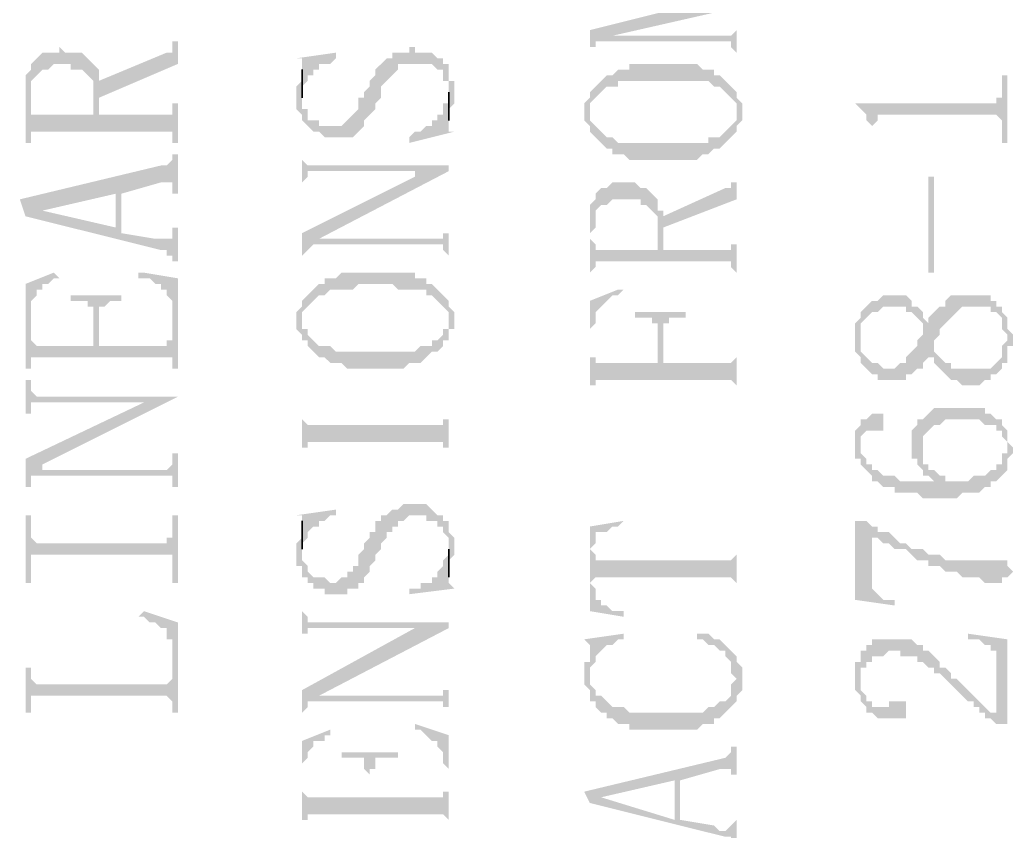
# Model space of a CAD drawing. Header units: millimetres. Extents: x 1167 to 2269, y 1197 to 1555.
# Drawn here: x 1859.31 to 1867.26, y 1277.29 to 1283.78 of the extents above; entities that cross this region are included whole.
import ezdxf

# ---------------------------------------------------------------- set-up
doc = ezdxf.new("R2010")
doc.units = ezdxf.units.MM

msp = doc.modelspace()

# ---------------------------------------------------------------- hatches: boundary and pattern name
at = {"transparency": 33554559}
for points in [[(1863.8731, 1283.69907), (1863.8731, 1283.51854), (1863.8731, 1283.56367), (1863.91823, 1283.56367), (1863.91823, 1283.6088), (1863.96336, 1283.6088), (1864.05362, 1283.65393), (1865.04653, 1283.87959), (1864.77574, 1283.92473)], [(1863.96336, 1283.6088), (1865.0014, 1283.6088), (1865.0014, 1283.56367), (1865.0014, 1283.56367), (1865.04653, 1283.51854), (1865.04653, 1283.7442), (1865.04653, 1283.69907), (1865.04653, 1283.69907), (1865.0014, 1283.65393), (1864.05362, 1283.65393)], [(1859.35988, 1283.20261), (1859.35988, 1282.79642), (1859.40501, 1282.79642), (1859.40501, 1283.24774), (1859.40501, 1283.29288), (1859.45014, 1283.33801), (1859.45014, 1283.33801), (1859.49527, 1283.38314), (1859.54041, 1283.38314), (1859.58554, 1283.42827), (1859.72094, 1283.42827), (1859.72094, 1283.38314), (1859.8112, 1283.38314), (1859.85633, 1283.33801), (1859.85633, 1283.33801), (1859.90146, 1283.29288), (1859.90146, 1283.02208), (1859.9466, 1283.38314), (1859.90146, 1283.42827), (1859.90146, 1283.42827), (1859.85633, 1283.4734), (1859.85633, 1283.4734), (1859.8112, 1283.51854), (1859.6758, 1283.51854), (1859.63067, 1283.56367), (1859.63067, 1283.51854), (1859.49527, 1283.51854), (1859.45014, 1283.4734), (1859.45014, 1283.4734), (1859.40501, 1283.42827), (1859.40501, 1283.38314), (1859.35988, 1283.33801), (1859.35988, 1283.24774)], [(1859.9466, 1283.29288), (1859.9466, 1283.15748), (1860.57845, 1283.42827), (1860.57845, 1283.6088), (1860.53331, 1283.6088), (1860.53331, 1283.56367), (1860.53331, 1283.51854), (1860.48818, 1283.51854)], [(1861.52622, 1283.15748), (1861.52622, 1283.06722), (1861.57135, 1283.02208), (1861.57135, 1282.97695), (1861.57135, 1282.97695), (1861.61649, 1282.93182), (1861.61649, 1282.93182), (1861.66162, 1282.88669), (1861.70675, 1282.88669), (1861.75188, 1282.84155), (1861.97754, 1282.84155), (1862.02268, 1282.88669), (1862.02268, 1282.88669), (1862.06781, 1282.93182), (1862.06781, 1282.97695), (1862.11294, 1283.02208), (1862.11294, 1283.02208), (1862.15807, 1283.06722), (1862.15807, 1283.11235), (1862.2032, 1283.15748), (1862.2032, 1283.24774), (1862.24834, 1283.29288), (1862.24834, 1283.29288), (1862.29347, 1283.33801), (1862.29347, 1283.33801), (1862.3386, 1283.38314), (1862.3386, 1283.42827), (1862.60939, 1283.42827), (1862.65453, 1283.38314), (1862.69966, 1283.38314), (1862.69966, 1283.29288), (1862.74479, 1283.29288), (1862.74479, 1283.02208), (1862.74479, 1283.06722), (1862.74479, 1283.06722), (1862.78992, 1283.11235), (1862.78992, 1283.20261), (1862.78992, 1283.29288), (1862.74479, 1283.29288), (1862.74479, 1283.42827), (1862.69966, 1283.42827), (1862.69966, 1283.4734), (1862.65453, 1283.4734), (1862.60939, 1283.51854), (1862.474, 1283.51854), (1862.474, 1283.56367), (1862.42887, 1283.56367), (1862.42887, 1283.51854), (1862.29347, 1283.51854), (1862.29347, 1283.4734), (1862.24834, 1283.4734), (1862.2032, 1283.42827), (1862.2032, 1283.42827), (1862.15807, 1283.38314), (1862.15807, 1283.33801), (1862.11294, 1283.29288), (1862.11294, 1283.24774), (1862.06781, 1283.20261), (1862.06781, 1283.15748), (1862.02268, 1283.15748), (1862.02268, 1283.06722), (1861.97754, 1283.02208), (1861.97754, 1283.02208), (1861.93241, 1282.97695), (1861.93241, 1282.97695), (1861.88728, 1282.93182), (1861.70675, 1282.93182), (1861.70675, 1282.97695), (1861.61649, 1282.97695), (1861.61649, 1283.06722), (1861.57135, 1283.06722), (1861.57135, 1283.33801), (1861.57135, 1283.29288), (1861.57135, 1283.29288), (1861.52622, 1283.24774), (1861.52622, 1283.20261)], [(1861.52622, 1283.4734), (1861.57135, 1283.4734), (1861.57135, 1283.42827), (1861.57135, 1283.24774), (1861.61649, 1283.29288), (1861.61649, 1283.33801), (1861.66162, 1283.33801), (1861.66162, 1283.38314), (1861.70675, 1283.38314), (1861.70675, 1283.42827), (1861.79702, 1283.42827), (1861.84215, 1283.4734), (1861.84215, 1283.51854)], [(1863.8731, 1283.20261), (1863.8731, 1283.02208), (1863.8731, 1283.06722), (1863.8731, 1283.11235), (1863.91823, 1283.15748), (1863.91823, 1283.15748), (1863.96336, 1283.20261), (1863.96336, 1283.20261), (1864.00849, 1283.24774), (1864.09876, 1283.24774), (1864.09876, 1283.29288), (1864.82087, 1283.29288), (1864.866, 1283.24774), (1864.91114, 1283.24774), (1864.95627, 1283.20261), (1864.95627, 1283.20261), (1865.0014, 1283.15748), (1865.0014, 1283.15748), (1865.04653, 1283.11235), (1865.04653, 1283.02208), (1865.04653, 1283.20261), (1865.0014, 1283.24774), (1865.0014, 1283.24774), (1864.95627, 1283.29288), (1864.95627, 1283.29288), (1864.91114, 1283.33801), (1864.866, 1283.33801), (1864.866, 1283.38314), (1864.77574, 1283.38314), (1864.73061, 1283.42827), (1864.18902, 1283.42827), (1864.18902, 1283.38314), (1864.09876, 1283.38314), (1864.05362, 1283.33801), (1864.00849, 1283.33801), (1863.96336, 1283.29288), (1863.96336, 1283.29288), (1863.91823, 1283.24774), (1863.91823, 1283.24774)], [(1859.40501, 1282.84155), (1859.40501, 1282.88669), (1860.53331, 1282.88669), (1860.53331, 1282.79642), (1860.57845, 1282.79642), (1860.57845, 1283.11235), (1860.53331, 1283.11235), (1860.53331, 1283.06722), (1860.53331, 1283.02208), (1859.9466, 1283.02208), (1859.9466, 1283.29288), (1859.9466, 1283.38314), (1859.90146, 1283.02208), (1859.40501, 1283.02208), (1859.40501, 1283.15748)], [(1865.99431, 1283.11235), (1865.99431, 1283.11235), (1866.03944, 1283.06722), (1866.03944, 1283.06722), (1866.08457, 1283.02208), (1866.08457, 1282.97695), (1866.08457, 1282.97695), (1866.1297, 1282.93182), (1866.1297, 1282.79642), (1866.1297, 1282.93182), (1866.17484, 1282.97695), (1866.17484, 1283.02208), (1867.12261, 1283.02208), (1867.16774, 1282.97695), (1867.16774, 1282.79642), (1867.21288, 1282.79642), (1867.21288, 1283.33801), (1867.16774, 1283.33801), (1867.16774, 1283.24774), (1867.16774, 1283.15748), (1867.12261, 1283.15748), (1867.12261, 1283.11235), (1867.07748, 1283.11235)], [(1863.82796, 1283.02208), (1863.82796, 1282.97695), (1863.8731, 1282.93182), (1863.8731, 1282.88669), (1863.91823, 1282.84155), (1863.91823, 1282.84155), (1863.96336, 1282.79642), (1863.96336, 1282.79642), (1864.00849, 1282.75129), (1864.05362, 1282.75129), (1864.05362, 1282.70616), (1864.14389, 1282.70616), (1864.18902, 1282.66103), (1864.73061, 1282.66103), (1864.77574, 1282.70616), (1864.82087, 1282.70616), (1864.866, 1282.75129), (1864.91114, 1282.75129), (1864.95627, 1282.79642), (1864.95627, 1282.79642), (1865.0014, 1282.84155), (1865.0014, 1282.84155), (1865.04653, 1282.88669), (1865.04653, 1282.93182), (1865.04653, 1282.93182), (1865.09166, 1282.97695), (1865.09166, 1283.02208), (1865.09166, 1283.11235), (1865.04653, 1283.15748), (1865.04653, 1283.20261), (1865.04653, 1283.02208), (1865.04653, 1282.97695), (1865.0014, 1282.93182), (1865.0014, 1282.93182), (1864.95627, 1282.88669), (1864.95627, 1282.88669), (1864.91114, 1282.84155), (1864.82087, 1282.84155), (1864.82087, 1282.79642), (1864.09876, 1282.79642), (1864.05362, 1282.84155), (1864.00849, 1282.84155), (1863.96336, 1282.88669), (1863.96336, 1282.88669), (1863.91823, 1282.93182), (1863.91823, 1282.93182), (1863.8731, 1282.97695), (1863.8731, 1283.02208), (1863.8731, 1283.20261), (1863.8731, 1283.15748), (1863.8731, 1283.15748), (1863.82796, 1283.11235), (1863.82796, 1283.06722)], [(1862.42887, 1282.84155), (1862.42887, 1282.79642), (1862.78992, 1282.88669), (1862.74479, 1282.88669), (1862.74479, 1282.93182), (1862.74479, 1283.11235), (1862.69966, 1283.11235), (1862.69966, 1283.02208), (1862.65453, 1283.02208), (1862.65453, 1282.97695), (1862.60939, 1282.97695), (1862.60939, 1282.93182), (1862.56426, 1282.93182), (1862.51913, 1282.88669), (1862.474, 1282.88669)], [(1859.31475, 1282.3451), (1859.35988, 1282.2097), (1859.49527, 1282.25484), (1860.08199, 1282.39023), (1860.08199, 1282.11944), (1860.12712, 1282.39023), (1860.44305, 1282.4805), (1860.53331, 1282.4805), (1860.53331, 1282.39023), (1860.57845, 1282.39023), (1860.57845, 1282.70616), (1860.53331, 1282.70616), (1860.53331, 1282.66103), (1860.53331, 1282.66103), (1860.48818, 1282.61589), (1860.44305, 1282.61589)], [(1861.57135, 1282.70616), (1861.57135, 1282.43536), (1861.57135, 1282.4805), (1861.61649, 1282.52563), (1861.61649, 1282.57076), (1862.474, 1282.57076), (1862.474, 1282.52563), (1862.74479, 1282.57076), (1862.74479, 1282.61589), (1861.61649, 1282.61589), (1861.57135, 1282.66103)], [(1861.57135, 1282.07431), (1861.57135, 1281.84865), (1861.57135, 1281.89378), (1861.61649, 1281.93891), (1861.61649, 1281.93891), (1861.66162, 1281.98404), (1861.70675, 1282.02918), (1862.74479, 1282.57076), (1862.474, 1282.52563)], [(1864.45981, 1282.2097), (1864.45981, 1282.11944), (1865.04653, 1282.3451), (1865.04653, 1282.52563), (1865.04653, 1282.4805), (1865.0014, 1282.4805), (1865.0014, 1282.43536), (1864.95627, 1282.43536)], [(1866.62616, 1281.75838), (1866.62616, 1282.52563), (1866.58103, 1282.52563), (1866.58103, 1281.75838)], [(1863.8731, 1282.11944), (1863.8731, 1281.75838), (1863.8731, 1282.07431), (1863.91823, 1282.11944), (1863.91823, 1282.2097), (1863.91823, 1282.25484), (1863.96336, 1282.29997), (1864.00849, 1282.29997), (1864.05362, 1282.3451), (1864.27928, 1282.3451), (1864.27928, 1282.29997), (1864.32442, 1282.29997), (1864.36955, 1282.25484), (1864.36955, 1282.25484), (1864.41468, 1282.2097), (1864.41468, 1282.16457), (1864.41468, 1281.93891), (1864.41468, 1282.3451), (1864.36955, 1282.39023), (1864.36955, 1282.39023), (1864.32442, 1282.43536), (1864.27928, 1282.43536), (1864.23415, 1282.4805), (1864.05362, 1282.4805), (1864.00849, 1282.43536), (1863.96336, 1282.43536), (1863.91823, 1282.39023), (1863.91823, 1282.3451), (1863.8731, 1282.29997), (1863.8731, 1282.16457)], [(1859.35988, 1282.2097), (1860.44305, 1281.93891), (1860.48818, 1281.93891), (1860.48818, 1281.89378), (1860.53331, 1281.89378), (1860.53331, 1281.84865), (1860.57845, 1281.84865), (1860.57845, 1282.11944), (1860.53331, 1282.11944), (1860.53331, 1282.07431), (1860.53331, 1282.02918), (1860.39792, 1282.02918), (1860.12712, 1282.07431), (1860.12712, 1282.39023), (1860.08199, 1282.11944), (1859.49527, 1282.25484), (1859.49527, 1282.25484)], [(1863.8731, 1281.75838), (1863.91823, 1281.80351), (1863.91823, 1281.84865), (1865.0014, 1281.84865), (1865.0014, 1281.80351), (1865.0014, 1281.80351), (1865.04653, 1281.75838), (1865.04653, 1282.02918), (1865.04653, 1281.98404), (1865.0014, 1281.98404), (1865.0014, 1281.93891), (1864.45981, 1281.93891), (1864.45981, 1282.25484), (1864.41468, 1282.25484), (1864.41468, 1282.29997), (1864.41468, 1281.93891), (1863.91823, 1281.93891), (1863.91823, 1281.98404), (1863.91823, 1281.98404), (1863.8731, 1282.02918), (1863.8731, 1282.07431)], [(1861.66162, 1281.98404), (1862.69966, 1281.98404), (1862.69966, 1281.93891), (1862.69966, 1281.93891), (1862.74479, 1281.89378), (1862.74479, 1281.84865), (1862.74479, 1282.11944), (1862.74479, 1282.07431), (1862.69966, 1282.07431), (1862.69966, 1282.02918), (1861.70675, 1282.02918)], [(1859.35988, 1281.66812), (1859.35988, 1280.99114), (1859.40501, 1280.99114), (1859.40501, 1281.44246), (1859.40501, 1281.53272), (1859.45014, 1281.57785), (1859.45014, 1281.62299), (1859.49527, 1281.62299), (1859.49527, 1281.66812), (1859.54041, 1281.66812), (1859.58554, 1281.71325), (1859.63067, 1281.71325), (1859.58554, 1281.75838)], [(1860.26252, 1281.75838), (1860.26252, 1281.71325), (1860.35279, 1281.71325), (1860.39792, 1281.66812), (1860.44305, 1281.66812), (1860.44305, 1281.62299), (1860.48818, 1281.62299), (1860.48818, 1281.57785), (1860.53331, 1281.53272), (1860.53331, 1280.99114), (1860.57845, 1280.99114), (1860.57845, 1281.71325), (1860.30765, 1281.75838)], [(1861.57135, 1281.53272), (1861.57135, 1281.39732), (1861.57135, 1281.44246), (1861.57135, 1281.44246), (1861.61649, 1281.48759), (1861.61649, 1281.48759), (1861.66162, 1281.53272), (1861.66162, 1281.53272), (1861.70675, 1281.57785), (1861.75188, 1281.57785), (1861.79702, 1281.62299), (1861.97754, 1281.62299), (1862.02268, 1281.66812), (1862.29347, 1281.66812), (1862.3386, 1281.62299), (1862.56426, 1281.62299), (1862.56426, 1281.57785), (1862.60939, 1281.57785), (1862.65453, 1281.53272), (1862.65453, 1281.53272), (1862.69966, 1281.48759), (1862.69966, 1281.48759), (1862.74479, 1281.44246), (1862.74479, 1281.39732), (1862.74479, 1281.53272), (1862.69966, 1281.57785), (1862.69966, 1281.57785), (1862.65453, 1281.62299), (1862.65453, 1281.62299), (1862.60939, 1281.66812), (1862.56426, 1281.66812), (1862.56426, 1281.71325), (1862.474, 1281.71325), (1862.474, 1281.75838), (1861.88728, 1281.75838), (1861.84215, 1281.71325), (1861.75188, 1281.71325), (1861.75188, 1281.66812), (1861.70675, 1281.66812), (1861.66162, 1281.62299), (1861.66162, 1281.62299), (1861.61649, 1281.57785), (1861.61649, 1281.57785)], [(1859.72094, 1281.57785), (1859.72094, 1281.53272), (1859.85633, 1281.53272), (1859.85633, 1281.48759), (1859.90146, 1281.48759), (1859.90146, 1281.17166), (1859.9466, 1281.39732), (1859.9466, 1281.48759), (1859.99173, 1281.48759), (1860.03686, 1281.53272), (1860.12712, 1281.53272), (1860.12712, 1281.57785)], [(1863.8731, 1281.53272), (1863.8731, 1280.81061), (1863.8731, 1281.30706), (1863.8731, 1281.30706), (1863.91823, 1281.35219), (1863.91823, 1281.44246), (1863.96336, 1281.48759), (1863.96336, 1281.48759), (1864.00849, 1281.53272), (1864.00849, 1281.53272), (1864.05362, 1281.57785), (1864.09876, 1281.57785), (1864.14389, 1281.62299), (1864.09876, 1281.62299)], [(1865.99431, 1281.26193), (1865.99431, 1281.12653), (1865.99431, 1281.12653), (1866.03944, 1281.0814), (1866.03944, 1281.03627), (1866.03944, 1281.03627), (1866.08457, 1280.99114), (1866.08457, 1280.99114), (1866.1297, 1280.946), (1866.17484, 1280.946), (1866.17484, 1280.90087), (1866.4005, 1280.90087), (1866.4005, 1280.946), (1866.44563, 1280.946), (1866.49076, 1280.99114), (1866.53589, 1280.99114), (1866.53589, 1281.03627), (1866.58103, 1281.0814), (1866.58103, 1281.12653), (1866.58103, 1281.0814), (1866.62616, 1281.0814), (1866.62616, 1281.2168), (1866.67129, 1281.26193), (1866.67129, 1281.30706), (1866.71642, 1281.35219), (1866.71642, 1281.35219), (1866.76155, 1281.39732), (1866.76155, 1281.39732), (1866.80669, 1281.44246), (1866.80669, 1281.44246), (1866.85182, 1281.48759), (1867.07748, 1281.48759), (1867.07748, 1281.44246), (1867.12261, 1281.44246), (1867.16774, 1281.39732), (1867.16774, 1281.30706), (1867.21288, 1281.26193), (1867.21288, 1281.03627), (1867.21288, 1281.17166), (1867.25801, 1281.17166), (1867.25801, 1281.26193), (1867.21288, 1281.30706), (1867.21288, 1281.39732), (1867.21288, 1281.39732), (1867.16774, 1281.44246), (1867.16774, 1281.48759), (1867.12261, 1281.48759), (1867.12261, 1281.53272), (1867.07748, 1281.53272), (1867.07748, 1281.57785), (1866.76155, 1281.57785), (1866.71642, 1281.53272), (1866.71642, 1281.48759), (1866.67129, 1281.48759), (1866.62616, 1281.44246), (1866.62616, 1281.44246), (1866.58103, 1281.39732), (1866.58103, 1281.35219), (1866.58103, 1281.35219), (1866.53589, 1281.39732), (1866.53589, 1281.30706), (1866.53589, 1281.26193), (1866.49076, 1281.2168), (1866.49076, 1281.17166), (1866.49076, 1281.17166), (1866.44563, 1281.12653), (1866.44563, 1281.12653), (1866.4005, 1281.0814), (1866.4005, 1281.03627), (1866.35536, 1281.03627), (1866.31023, 1280.99114), (1866.21997, 1280.99114), (1866.17484, 1281.03627), (1866.1297, 1281.03627), (1866.08457, 1281.0814), (1866.08457, 1281.0814), (1866.03944, 1281.12653), (1866.03944, 1281.44246), (1866.03944, 1281.39732), (1865.99431, 1281.35219), (1865.99431, 1281.30706), (1865.99431, 1281.30706)], [(1866.03944, 1281.44246), (1866.03944, 1281.26193), (1866.03944, 1281.35219), (1866.08457, 1281.39732), (1866.08457, 1281.39732), (1866.1297, 1281.44246), (1866.17484, 1281.44246), (1866.21997, 1281.48759), (1866.4005, 1281.48759), (1866.4005, 1281.44246), (1866.44563, 1281.44246), (1866.49076, 1281.39732), (1866.49076, 1281.39732), (1866.53589, 1281.35219), (1866.53589, 1281.30706), (1866.53589, 1281.44246), (1866.53589, 1281.44246), (1866.49076, 1281.48759), (1866.44563, 1281.48759), (1866.44563, 1281.53272), (1866.44563, 1281.53272), (1866.4005, 1281.57785), (1866.21997, 1281.57785), (1866.17484, 1281.53272), (1866.1297, 1281.53272), (1866.08457, 1281.48759), (1866.08457, 1281.48759)], [(1861.52622, 1281.39732), (1861.52622, 1281.30706), (1861.57135, 1281.26193), (1861.57135, 1281.2168), (1861.61649, 1281.2168), (1861.61649, 1281.17166), (1861.66162, 1281.12653), (1861.66162, 1281.12653), (1861.70675, 1281.0814), (1861.75188, 1281.0814), (1861.79702, 1281.03627), (1861.88728, 1281.03627), (1861.93241, 1280.99114), (1862.38373, 1280.99114), (1862.42887, 1281.03627), (1862.51913, 1281.03627), (1862.56426, 1281.0814), (1862.56426, 1281.0814), (1862.60939, 1281.12653), (1862.65453, 1281.12653), (1862.69966, 1281.17166), (1862.69966, 1281.2168), (1862.74479, 1281.2168), (1862.74479, 1281.30706), (1862.78992, 1281.30706), (1862.78992, 1281.39732), (1862.78992, 1281.44246), (1862.74479, 1281.48759), (1862.74479, 1281.53272), (1862.74479, 1281.35219), (1862.74479, 1281.30706), (1862.69966, 1281.30706), (1862.69966, 1281.26193), (1862.65453, 1281.2168), (1862.60939, 1281.2168), (1862.60939, 1281.17166), (1862.51913, 1281.17166), (1862.474, 1281.12653), (1861.84215, 1281.12653), (1861.79702, 1281.17166), (1861.70675, 1281.17166), (1861.66162, 1281.2168), (1861.66162, 1281.2168), (1861.61649, 1281.26193), (1861.61649, 1281.30706), (1861.57135, 1281.30706), (1861.57135, 1281.53272), (1861.57135, 1281.48759), (1861.52622, 1281.44246)], [(1859.40501, 1280.99114), (1859.40501, 1281.0814), (1860.53331, 1281.0814), (1860.53331, 1281.03627), (1860.53331, 1281.26193), (1860.53331, 1281.2168), (1860.48818, 1281.2168), (1860.48818, 1281.17166), (1859.9466, 1281.17166), (1859.9466, 1281.39732), (1859.90146, 1281.17166), (1859.45014, 1281.17166), (1859.40501, 1281.2168), (1859.40501, 1281.44246)], [(1864.23415, 1281.44246), (1864.23415, 1281.39732), (1864.36955, 1281.39732), (1864.36955, 1281.35219), (1864.41468, 1281.35219), (1864.41468, 1281.03627), (1864.45981, 1281.26193), (1864.45981, 1281.35219), (1864.50495, 1281.35219), (1864.50495, 1281.39732), (1864.64034, 1281.39732), (1864.64034, 1281.44246)], [(1863.8731, 1280.85574), (1863.91823, 1280.85574), (1863.91823, 1280.90087), (1865.0014, 1280.90087), (1865.04653, 1280.85574), (1865.04653, 1280.81061), (1865.04653, 1281.12653), (1865.04653, 1281.0814), (1865.04653, 1281.0814), (1865.0014, 1281.03627), (1864.45981, 1281.03627), (1864.45981, 1281.26193), (1864.41468, 1281.03627), (1863.91823, 1281.03627), (1863.91823, 1281.0814), (1863.8731, 1281.0814), (1863.8731, 1281.30706)], [(1866.62616, 1281.0814), (1866.62616, 1281.03627), (1866.67129, 1280.99114), (1866.67129, 1280.99114), (1866.71642, 1280.946), (1866.71642, 1280.946), (1866.76155, 1280.90087), (1866.80669, 1280.90087), (1866.85182, 1280.85574), (1866.98721, 1280.85574), (1867.03235, 1280.90087), (1867.07748, 1280.90087), (1867.07748, 1280.946), (1867.12261, 1280.946), (1867.16774, 1280.99114), (1867.16774, 1281.03627), (1867.21288, 1281.03627), (1867.21288, 1281.2168), (1867.21288, 1281.2168), (1867.16774, 1281.17166), (1867.16774, 1281.0814), (1867.16774, 1281.0814), (1867.12261, 1281.03627), (1867.12261, 1281.03627), (1867.07748, 1280.99114), (1866.76155, 1280.99114), (1866.76155, 1281.03627), (1866.71642, 1281.03627), (1866.67129, 1281.0814), (1866.67129, 1281.0814), (1866.62616, 1281.12653), (1866.62616, 1281.12653)], [(1859.35988, 1280.90087), (1859.35988, 1280.63008), (1859.40501, 1280.63008), (1859.40501, 1280.72034), (1860.30765, 1280.72034), (1860.57845, 1280.76547), (1859.45014, 1280.76547), (1859.40501, 1280.81061), (1859.40501, 1280.90087)], [(1859.35988, 1280.26902), (1859.35988, 1280.04336), (1859.40501, 1280.04336), (1859.40501, 1280.08849), (1859.40501, 1280.13362), (1859.45014, 1280.13362), (1859.49527, 1280.22389), (1860.57845, 1280.76547), (1860.30765, 1280.72034)], [(1861.57135, 1280.76547), (1861.57135, 1280.17876), (1861.57135, 1280.35928), (1861.61649, 1280.35928), (1861.61649, 1280.40442), (1862.69966, 1280.40442), (1862.69966, 1280.35928), (1862.74479, 1280.35928), (1862.74479, 1280.17876), (1862.74479, 1280.76547), (1862.74479, 1280.58495), (1862.69966, 1280.58495), (1862.69966, 1280.53981), (1861.61649, 1280.53981), (1861.57135, 1280.58495)], [(1866.03944, 1280.53981), (1866.03944, 1280.40442), (1866.03944, 1280.44955), (1866.03944, 1280.44955), (1866.08457, 1280.49468), (1866.21997, 1280.49468), (1866.21997, 1280.53981), (1866.21997, 1280.63008), (1866.1297, 1280.63008), (1866.08457, 1280.58495), (1866.03944, 1280.58495)], [(1866.44563, 1280.35928), (1866.44563, 1280.26902), (1866.49076, 1280.26902), (1866.49076, 1280.22389), (1866.49076, 1280.22389), (1866.53589, 1280.17876), (1866.53589, 1280.44955), (1866.53589, 1280.44955), (1866.58103, 1280.49468), (1866.58103, 1280.49468), (1866.62616, 1280.53981), (1866.67129, 1280.53981), (1866.71642, 1280.58495), (1866.98721, 1280.58495), (1867.03235, 1280.53981), (1867.12261, 1280.53981), (1867.12261, 1280.49468), (1867.16774, 1280.49468), (1867.16774, 1280.44955), (1867.16774, 1280.44955), (1867.21288, 1280.40442), (1867.21288, 1280.17876), (1867.21288, 1280.22389), (1867.21288, 1280.26902), (1867.25801, 1280.31415), (1867.25801, 1280.35928), (1867.25801, 1280.35928), (1867.21288, 1280.40442), (1867.21288, 1280.49468), (1867.21288, 1280.49468), (1867.16774, 1280.53981), (1867.16774, 1280.58495), (1867.12261, 1280.58495), (1867.07748, 1280.63008), (1867.03235, 1280.63008), (1867.03235, 1280.67521), (1866.62616, 1280.67521), (1866.58103, 1280.63008), (1866.58103, 1280.63008), (1866.53589, 1280.58495), (1866.49076, 1280.58495), (1866.49076, 1280.53981), (1866.49076, 1280.53981), (1866.44563, 1280.49468), (1866.44563, 1280.40442)], [(1865.99431, 1280.40442), (1865.99431, 1280.35928), (1865.99431, 1280.26902), (1866.03944, 1280.26902), (1866.03944, 1280.22389), (1866.08457, 1280.17876), (1866.08457, 1280.17876), (1866.1297, 1280.13362), (1866.1297, 1280.08849), (1866.17484, 1280.08849), (1866.21997, 1280.04336), (1866.31023, 1280.04336), (1866.31023, 1279.99823), (1866.49076, 1279.99823), (1866.53589, 1279.9531), (1866.80669, 1279.9531), (1866.85182, 1279.99823), (1866.98721, 1279.99823), (1867.03235, 1280.04336), (1867.07748, 1280.04336), (1867.07748, 1280.08849), (1867.12261, 1280.08849), (1867.16774, 1280.13362), (1867.16774, 1280.13362), (1867.21288, 1280.17876), (1867.21288, 1280.35928), (1867.21288, 1280.31415), (1867.16774, 1280.31415), (1867.16774, 1280.22389), (1867.12261, 1280.22389), (1867.12261, 1280.17876), (1867.07748, 1280.17876), (1867.03235, 1280.13362), (1866.94208, 1280.13362), (1866.89695, 1280.08849), (1866.71642, 1280.08849), (1866.71642, 1280.13362), (1866.67129, 1280.13362), (1866.62616, 1280.08849), (1866.35536, 1280.08849), (1866.31023, 1280.13362), (1866.21997, 1280.13362), (1866.17484, 1280.17876), (1866.1297, 1280.17876), (1866.1297, 1280.22389), (1866.08457, 1280.22389), (1866.08457, 1280.26902), (1866.03944, 1280.31415), (1866.03944, 1280.53981), (1865.99431, 1280.49468), (1865.99431, 1280.44955)], [(1859.45014, 1280.13362), (1860.53331, 1280.13362), (1860.53331, 1280.04336), (1860.57845, 1280.04336), (1860.57845, 1280.31415), (1860.53331, 1280.31415), (1860.53331, 1280.22389), (1860.53331, 1280.22389), (1860.48818, 1280.17876), (1859.49527, 1280.17876), (1859.49527, 1280.22389)], [(1866.53589, 1280.17876), (1866.53589, 1280.13362), (1866.58103, 1280.13362), (1866.62616, 1280.08849), (1866.67129, 1280.13362), (1866.62616, 1280.17876), (1866.58103, 1280.17876), (1866.58103, 1280.22389), (1866.53589, 1280.22389), (1866.53589, 1280.31415), (1866.53589, 1280.35928)], [(1861.52622, 1279.54691), (1861.52622, 1279.41151), (1861.57135, 1279.41151), (1861.57135, 1279.32124), (1861.61649, 1279.32124), (1861.61649, 1279.27611), (1861.66162, 1279.27611), (1861.66162, 1279.23098), (1861.75188, 1279.23098), (1861.75188, 1279.18585), (1861.93241, 1279.18585), (1861.93241, 1279.23098), (1862.02268, 1279.23098), (1862.02268, 1279.27611), (1862.06781, 1279.27611), (1862.06781, 1279.32124), (1862.06781, 1279.32124), (1862.11294, 1279.36638), (1862.11294, 1279.41151), (1862.15807, 1279.45664), (1862.15807, 1279.50177), (1862.2032, 1279.54691), (1862.2032, 1279.59204), (1862.24834, 1279.63717), (1862.24834, 1279.6823), (1862.29347, 1279.6823), (1862.29347, 1279.72743), (1862.3386, 1279.72743), (1862.3386, 1279.77257), (1862.38373, 1279.77257), (1862.42887, 1279.8177), (1862.56426, 1279.8177), (1862.56426, 1279.77257), (1862.65453, 1279.77257), (1862.65453, 1279.72743), (1862.69966, 1279.72743), (1862.69966, 1279.6823), (1862.69966, 1279.6823), (1862.74479, 1279.63717), (1862.74479, 1279.36638), (1862.74479, 1279.45664), (1862.78992, 1279.50177), (1862.78992, 1279.54691), (1862.78992, 1279.63717), (1862.74479, 1279.6823), (1862.74479, 1279.72743), (1862.74479, 1279.77257), (1862.69966, 1279.77257), (1862.69966, 1279.8177), (1862.65453, 1279.8177), (1862.60939, 1279.86283), (1862.60939, 1279.86283), (1862.56426, 1279.90796), (1862.38373, 1279.90796), (1862.3386, 1279.86283), (1862.29347, 1279.86283), (1862.24834, 1279.8177), (1862.2032, 1279.8177), (1862.2032, 1279.77257), (1862.15807, 1279.77257), (1862.15807, 1279.6823), (1862.11294, 1279.6823), (1862.11294, 1279.63717), (1862.06781, 1279.59204), (1862.06781, 1279.54691), (1862.02268, 1279.50177), (1862.02268, 1279.41151), (1861.97754, 1279.41151), (1861.97754, 1279.36638), (1861.93241, 1279.36638), (1861.93241, 1279.32124), (1861.88728, 1279.32124), (1861.84215, 1279.27611), (1861.79702, 1279.27611), (1861.75188, 1279.32124), (1861.66162, 1279.32124), (1861.61649, 1279.36638), (1861.61649, 1279.41151), (1861.57135, 1279.45664), (1861.57135, 1279.72743), (1861.57135, 1279.63717), (1861.52622, 1279.59204), (1861.52622, 1279.59204)], [(1861.52622, 1279.8177), (1861.57135, 1279.8177), (1861.57135, 1279.77257), (1861.57135, 1279.59204), (1861.61649, 1279.63717), (1861.61649, 1279.6823), (1861.61649, 1279.6823), (1861.66162, 1279.72743), (1861.70675, 1279.72743), (1861.70675, 1279.77257), (1861.75188, 1279.77257), (1861.79702, 1279.8177), (1861.84215, 1279.8177), (1861.84215, 1279.86283)], [(1859.35988, 1279.8177), (1859.35988, 1279.27611), (1859.40501, 1279.27611), (1859.40501, 1279.50177), (1860.53331, 1279.50177), (1860.53331, 1279.27611), (1860.57845, 1279.27611), (1860.57845, 1279.8177), (1860.53331, 1279.8177), (1860.53331, 1279.6823), (1860.53331, 1279.63717), (1860.48818, 1279.63717), (1860.48818, 1279.59204), (1859.45014, 1279.59204), (1859.40501, 1279.63717), (1859.40501, 1279.8177)], [(1863.8731, 1279.72743), (1863.8731, 1279.54691), (1863.8731, 1279.54691), (1863.91823, 1279.59204), (1863.91823, 1279.63717), (1863.91823, 1279.6823), (1864.00849, 1279.6823), (1864.05362, 1279.72743), (1864.09876, 1279.72743), (1864.14389, 1279.77257), (1864.14389, 1279.77257)], [(1865.99431, 1279.77257), (1865.99431, 1279.14072), (1866.31023, 1279.09558), (1866.31023, 1279.14072), (1866.21997, 1279.14072), (1866.17484, 1279.18585), (1866.17484, 1279.18585), (1866.1297, 1279.23098), (1866.1297, 1279.6823), (1866.08457, 1279.77257), (1866.03944, 1279.77257)], [(1866.08457, 1279.77257), (1866.1297, 1279.6823), (1866.1297, 1279.63717), (1866.17484, 1279.63717), (1866.21997, 1279.59204), (1866.2651, 1279.59204), (1866.31023, 1279.54691), (1866.4005, 1279.54691), (1866.44563, 1279.50177), (1866.44563, 1279.50177), (1866.49076, 1279.45664), (1866.58103, 1279.45664), (1866.58103, 1279.41151), (1866.67129, 1279.41151), (1866.71642, 1279.36638), (1866.80669, 1279.36638), (1866.85182, 1279.32124), (1866.98721, 1279.32124), (1867.03235, 1279.27611), (1867.16774, 1279.27611), (1867.16774, 1279.32124), (1867.21288, 1279.32124), (1867.25801, 1279.36638), (1867.21288, 1279.41151), (1867.21288, 1279.45664), (1866.71642, 1279.45664), (1866.67129, 1279.50177), (1866.58103, 1279.50177), (1866.53589, 1279.54691), (1866.44563, 1279.54691), (1866.4005, 1279.59204), (1866.35536, 1279.59204), (1866.31023, 1279.63717), (1866.31023, 1279.63717), (1866.2651, 1279.6823), (1866.17484, 1279.6823), (1866.17484, 1279.72743), (1866.1297, 1279.72743)], [(1863.8731, 1279.72743), (1863.8731, 1279.05045), (1864.14389, 1279.00532), (1864.14389, 1279.05045), (1864.05362, 1279.05045), (1864.00849, 1279.09558), (1863.96336, 1279.09558), (1863.96336, 1279.14072), (1863.91823, 1279.14072), (1863.91823, 1279.23098), (1863.8731, 1279.27611), (1863.8731, 1279.54691)], [(1863.8731, 1279.54691), (1863.8731, 1279.27611), (1863.91823, 1279.32124), (1865.0014, 1279.32124), (1865.04653, 1279.27611), (1865.04653, 1279.18585), (1865.04653, 1279.59204), (1865.04653, 1279.50177), (1865.04653, 1279.50177), (1865.0014, 1279.45664), (1863.91823, 1279.45664), (1863.91823, 1279.50177)], [(1862.42887, 1279.23098), (1862.42887, 1279.18585), (1862.78992, 1279.23098), (1862.74479, 1279.27611), (1862.74479, 1279.50177), (1862.69966, 1279.45664), (1862.69966, 1279.41151), (1862.69966, 1279.41151), (1862.65453, 1279.36638), (1862.65453, 1279.32124), (1862.60939, 1279.32124), (1862.60939, 1279.27611), (1862.51913, 1279.27611), (1862.51913, 1279.23098), (1862.474, 1279.23098)], [(1860.26252, 1279.00532), (1860.30765, 1279.00532), (1860.35279, 1278.96019), (1860.39792, 1278.96019), (1860.44305, 1278.91506), (1860.48818, 1278.91506), (1860.48818, 1278.82479), (1860.53331, 1278.82479), (1860.53331, 1278.23807), (1860.57845, 1278.23807), (1860.57845, 1278.96019), (1860.30765, 1279.05045)], [(1861.57135, 1279.09558), (1861.57135, 1278.77966), (1861.57135, 1278.86992), (1861.61649, 1278.86992), (1861.61649, 1278.91506), (1862.74479, 1278.91506), (1862.74479, 1278.96019), (1861.61649, 1278.96019), (1861.61649, 1279.00532), (1861.61649, 1279.00532), (1861.57135, 1279.05045)], [(1861.57135, 1278.4186), (1861.57135, 1278.19294), (1861.57135, 1278.23807), (1861.61649, 1278.2832), (1861.61649, 1278.32834), (1861.66162, 1278.32834), (1861.70675, 1278.37347), (1862.74479, 1278.91506), (1862.474, 1278.91506)], [(1863.82796, 1278.82479), (1863.82796, 1278.82479), (1863.8731, 1278.77966), (1863.8731, 1278.37347), (1863.8731, 1278.59913), (1863.91823, 1278.64426), (1863.91823, 1278.68939), (1863.91823, 1278.68939), (1863.96336, 1278.73453), (1863.96336, 1278.73453), (1864.00849, 1278.77966), (1864.05362, 1278.77966), (1864.09876, 1278.82479), (1864.14389, 1278.82479), (1864.14389, 1278.86992)], [(1864.73061, 1278.82479), (1864.77574, 1278.82479), (1864.82087, 1278.77966), (1864.866, 1278.77966), (1864.91114, 1278.73453), (1864.95627, 1278.73453), (1864.95627, 1278.68939), (1865.0014, 1278.64426), (1865.0014, 1278.554), (1865.04653, 1278.50887), (1865.04653, 1278.68939), (1865.0014, 1278.73453), (1865.0014, 1278.73453), (1864.95627, 1278.77966), (1864.95627, 1278.77966), (1864.91114, 1278.82479), (1864.866, 1278.82479), (1864.82087, 1278.86992), (1864.73061, 1278.86992)], [(1866.89695, 1278.86992), (1866.89695, 1278.82479), (1866.98721, 1278.82479), (1867.03235, 1278.77966), (1867.07748, 1278.77966), (1867.07748, 1278.73453), (1867.12261, 1278.73453), (1867.12261, 1278.14781), (1867.21288, 1278.14781), (1867.21288, 1278.82479)], [(1865.99431, 1278.50887), (1865.99431, 1278.46373), (1865.99431, 1278.4186), (1866.03944, 1278.37347), (1866.03944, 1278.32834), (1866.03944, 1278.50887), (1866.03944, 1278.59913), (1866.08457, 1278.59913), (1866.08457, 1278.64426), (1866.1297, 1278.64426), (1866.1297, 1278.68939), (1866.21997, 1278.68939), (1866.2651, 1278.73453), (1866.35536, 1278.73453), (1866.35536, 1278.68939), (1866.49076, 1278.68939), (1866.49076, 1278.64426), (1866.53589, 1278.64426), (1866.58103, 1278.59913), (1866.62616, 1278.59913), (1866.62616, 1278.554), (1866.67129, 1278.554), (1866.71642, 1278.50887), (1866.71642, 1278.50887), (1866.76155, 1278.46373), (1866.80669, 1278.4186), (1866.80669, 1278.4186), (1866.85182, 1278.37347), (1866.85182, 1278.37347), (1866.89695, 1278.32834), (1866.94208, 1278.32834), (1866.94208, 1278.2832), (1866.98721, 1278.2832), (1866.98721, 1278.23807), (1867.03235, 1278.23807), (1867.03235, 1278.19294), (1867.07748, 1278.19294), (1867.12261, 1278.14781), (1867.12261, 1278.23807), (1867.07748, 1278.23807), (1867.03235, 1278.2832), (1867.03235, 1278.2832), (1866.98721, 1278.32834), (1866.94208, 1278.37347), (1866.94208, 1278.37347), (1866.89695, 1278.4186), (1866.89695, 1278.4186), (1866.85182, 1278.46373), (1866.85182, 1278.46373), (1866.80669, 1278.50887), (1866.76155, 1278.50887), (1866.76155, 1278.554), (1866.71642, 1278.59913), (1866.67129, 1278.59913), (1866.67129, 1278.64426), (1866.62616, 1278.68939), (1866.62616, 1278.68939), (1866.58103, 1278.73453), (1866.53589, 1278.73453), (1866.53589, 1278.77966), (1866.49076, 1278.77966), (1866.44563, 1278.82479), (1866.1297, 1278.82479), (1866.1297, 1278.77966), (1866.08457, 1278.77966), (1866.08457, 1278.73453), (1866.03944, 1278.73453), (1866.03944, 1278.64426), (1865.99431, 1278.64426), (1865.99431, 1278.554)], [(1863.82796, 1278.554), (1863.82796, 1278.46373), (1863.8731, 1278.4186), (1863.8731, 1278.37347), (1863.8731, 1278.73453), (1863.8731, 1278.64426), (1863.82796, 1278.64426), (1863.82796, 1278.59913)], [(1863.8731, 1278.37347), (1863.8731, 1278.32834), (1863.91823, 1278.32834), (1863.91823, 1278.2832), (1863.96336, 1278.23807), (1864.00849, 1278.23807), (1864.00849, 1278.19294), (1864.05362, 1278.19294), (1864.09876, 1278.14781), (1864.18902, 1278.14781), (1864.18902, 1278.10268), (1864.73061, 1278.10268), (1864.77574, 1278.14781), (1864.866, 1278.14781), (1864.866, 1278.19294), (1864.91114, 1278.19294), (1864.95627, 1278.23807), (1864.95627, 1278.23807), (1865.0014, 1278.2832), (1865.0014, 1278.2832), (1865.04653, 1278.32834), (1865.04653, 1278.37347), (1865.09166, 1278.4186), (1865.09166, 1278.46373), (1865.09166, 1278.50887), (1865.09166, 1278.59913), (1865.04653, 1278.64426), (1865.04653, 1278.68939), (1865.04653, 1278.50887), (1865.04653, 1278.50887), (1865.0014, 1278.46373), (1865.0014, 1278.4186), (1865.0014, 1278.37347), (1864.95627, 1278.32834), (1864.91114, 1278.32834), (1864.866, 1278.2832), (1864.82087, 1278.2832), (1864.77574, 1278.23807), (1864.18902, 1278.23807), (1864.14389, 1278.2832), (1864.05362, 1278.2832), (1864.00849, 1278.32834), (1864.00849, 1278.32834), (1863.96336, 1278.37347), (1863.91823, 1278.37347), (1863.91823, 1278.4186), (1863.91823, 1278.4186), (1863.8731, 1278.46373), (1863.8731, 1278.50887), (1863.8731, 1278.50887)], [(1859.35988, 1278.59913), (1859.35988, 1278.23807), (1859.40501, 1278.23807), (1859.40501, 1278.32834), (1859.40501, 1278.37347), (1860.48818, 1278.37347), (1860.53331, 1278.32834), (1860.53331, 1278.2832), (1860.53331, 1278.554), (1860.53331, 1278.50887), (1860.53331, 1278.50887), (1860.48818, 1278.46373), (1859.45014, 1278.46373), (1859.40501, 1278.50887), (1859.40501, 1278.59913)], [(1861.66162, 1278.32834), (1862.69966, 1278.32834), (1862.69966, 1278.2832), (1862.74479, 1278.2832), (1862.74479, 1278.19294), (1862.74479, 1278.50887), (1862.74479, 1278.4186), (1862.69966, 1278.4186), (1862.69966, 1278.37347), (1861.70675, 1278.37347)], [(1866.03944, 1278.32834), (1866.03944, 1278.32834), (1866.08457, 1278.2832), (1866.08457, 1278.23807), (1866.1297, 1278.23807), (1866.17484, 1278.19294), (1866.4005, 1278.19294), (1866.4005, 1278.2832), (1866.4005, 1278.32834), (1866.2651, 1278.32834), (1866.2651, 1278.2832), (1866.1297, 1278.2832), (1866.1297, 1278.32834), (1866.08457, 1278.32834), (1866.08457, 1278.37347), (1866.08457, 1278.37347), (1866.03944, 1278.4186), (1866.03944, 1278.50887)], [(1861.57135, 1278.01241), (1861.57135, 1277.33543), (1861.57135, 1277.83188), (1861.57135, 1277.83188), (1861.61649, 1277.87702), (1861.61649, 1277.92215), (1861.66162, 1277.96728), (1861.66162, 1278.01241), (1861.75188, 1278.01241), (1861.75188, 1278.05754), (1861.79702, 1278.05754), (1861.79702, 1278.10268)], [(1862.474, 1278.10268), (1862.51913, 1278.10268), (1862.56426, 1278.05754), (1862.56426, 1278.05754), (1862.60939, 1278.01241), (1862.65453, 1278.01241), (1862.65453, 1277.96728), (1862.65453, 1277.96728), (1862.69966, 1277.92215), (1862.69966, 1277.83188), (1862.74479, 1277.78675), (1862.74479, 1277.33543), (1862.74479, 1278.05754), (1862.474, 1278.14781)], [(1863.82796, 1277.60622), (1863.8731, 1277.51596), (1863.96336, 1277.56109), (1864.55008, 1277.69649), (1864.55008, 1277.38056), (1864.59521, 1277.69649), (1864.91114, 1277.78675), (1865.0014, 1277.78675), (1865.0014, 1277.74162), (1865.04653, 1277.74162), (1865.04653, 1277.69649), (1865.04653, 1278.01241), (1865.04653, 1277.96728), (1865.0014, 1277.96728), (1865.0014, 1277.92215), (1865.0014, 1277.92215), (1864.95627, 1277.87702)], [(1861.88728, 1277.92215), (1861.88728, 1277.87702), (1862.06781, 1277.87702), (1862.06781, 1277.78675), (1862.11294, 1277.74162), (1862.11294, 1277.56109), (1862.11294, 1277.78675), (1862.15807, 1277.78675), (1862.15807, 1277.87702), (1862.3386, 1277.87702), (1862.3386, 1277.92215)], [(1861.57135, 1277.38056), (1861.61649, 1277.38056), (1861.61649, 1277.42569), (1862.69966, 1277.42569), (1862.74479, 1277.38056), (1862.74479, 1277.60622), (1862.69966, 1277.60622), (1862.69966, 1277.56109), (1862.11294, 1277.56109), (1862.11294, 1277.74162), (1862.11294, 1277.56109), (1861.61649, 1277.56109), (1861.57135, 1277.60622), (1861.57135, 1277.83188)], [(1863.8731, 1277.51596), (1864.95627, 1277.24516), (1865.0014, 1277.24516), (1865.0014, 1277.20003), (1865.0014, 1277.20003), (1865.04653, 1277.1549), (1865.04653, 1277.38056), (1865.04653, 1277.38056), (1865.0014, 1277.33543), (1865.0014, 1277.33543), (1864.95627, 1277.2903), (1864.91114, 1277.2903), (1864.866, 1277.33543), (1864.59521, 1277.38056), (1864.59521, 1277.69649), (1864.55008, 1277.38056), (1863.96336, 1277.56109), (1863.96336, 1277.56109)]]:
    msp.add_hatch(color=256, dxfattribs=at).paths.add_polyline_path(points)

# ---------------------------------------------------------------- linework, layer by layer
for points in [[(1861.57135, 1283.33801), (1861.57135, 1283.15748), (1861.57135, 1283.38314), (1861.57135, 1283.38314)], [(1862.74479, 1283.11235), (1862.74479, 1282.97695), (1862.74479, 1283.20261), (1862.74479, 1283.15748)], [(1861.57135, 1279.72743), (1861.57135, 1279.54691), (1861.57135, 1279.77257)], [(1862.74479, 1279.50177), (1862.74479, 1279.32124), (1862.74479, 1279.36638), (1862.74479, 1279.54691)]]:
    msp.add_lwpolyline(points, close=True)

doc.saveas('drawing.dxf')
